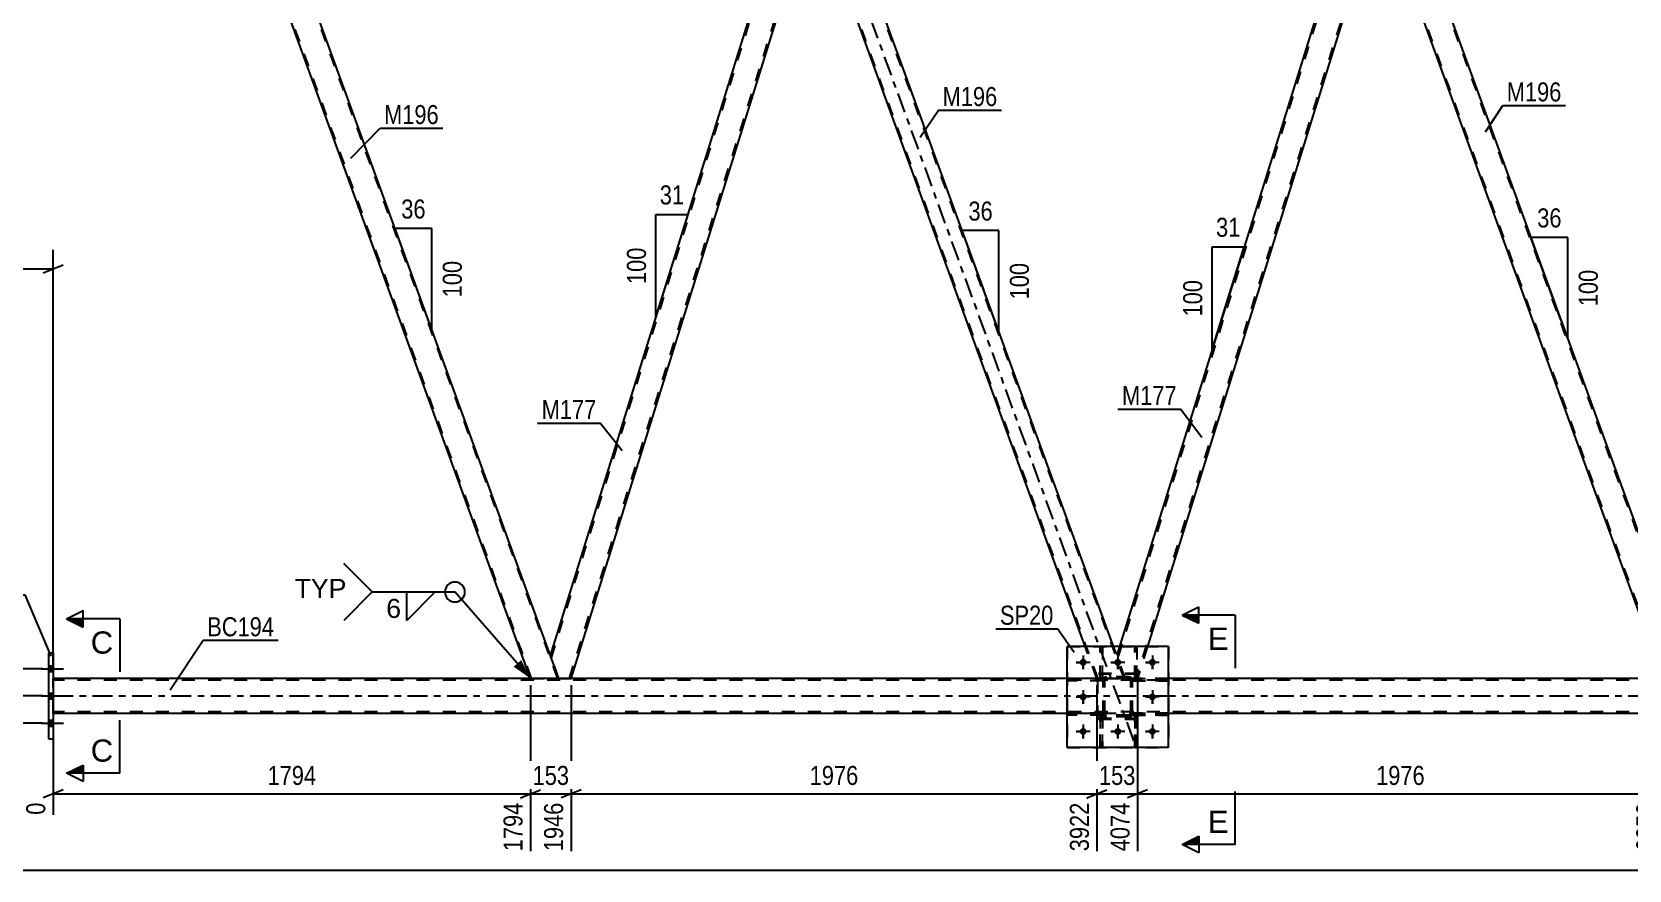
# Model space of a CAD drawing. Header units: millimetres. Extents: x -85 to 756, y -444 to 150.
# Drawn here: x 44.4 to 284.4, y -152 to -26 of the extents above; entities that cross this region are included whole.
import ezdxf

# ---------------------------------------------------------------- set-up
doc = ezdxf.new("R2010")
doc.units = ezdxf.units.MM
doc.linetypes.add('DXK_LINE_DOT2', pattern=[3.9198, 1.9599, -1.9599])
doc.linetypes.add('DXK_LINE_DOT3', pattern=[5.9187, 2.979, -0.9799, 0.9799, -0.9799])
doc.styles.add('Arial', font='ARIAL.TTF', dxfattribs={"height": 0.2})
doc.styles.add('Arial Narrow', font='ARIALN.TTF', dxfattribs={"height": 0.2})

# ---------------------------------------------------------------- blocks, each defined once
blk = doc.blocks.new('Part-814409655-4094 - 3620')
at = {"color": 7, "linetype": 'DXK_LINE_DOT2'}
for p, q in [((205.39, -128.44), (199.99, -128.44)), ((199.99, -128.44), (199.99, -128.76)), ((205.39, -128.76), (199.99, -128.76)), ((204.79, -128.76), (204.79, -128.44)), ((205.39, -128.76), (205.39, -128.44))]:
    blk.add_line(p, q, dxfattribs=at)
blk = doc.blocks.new('Part-814409655-4023 - 3620')
at = {"color": 2, "linetype": 'Continuous'}
for p, q in [((215.19, -118.4), (199.99, -118.4)), ((199.99, -133.6), (199.99, -118.4)), ((215.19, -133.6), (215.19, -118.4)), ((215.19, -133.6), (199.99, -133.6))]:
    blk.add_line(p, q, dxfattribs=at)
blk = doc.blocks.new('Part-814409655-4063 - 3620')
at = {"color": 7, "linetype": 'DXK_LINE_DOT2'}
for p, q in [((210.15, -123.25), (210.15, -118.4)), ((210.15, -118.4), (210.47, -118.4)), ((210.47, -118.4), (210.47, -123.25)), ((210.15, -122.65), (210.47, -122.65)), ((210.47, -123.25), (210.15, -123.25))]:
    blk.add_line(p, q, dxfattribs=at)
blk = doc.blocks.new('Part-814409655-4116 - 3620')
at = {"color": 7, "linetype": 'DXK_LINE_DOT2'}
for p, q in [((205.27, -128.77), (204.95, -128.77)), ((204.95, -128.77), (204.95, -133.6)), ((204.95, -129.37), (205.27, -129.37)), ((205.27, -133.6), (205.27, -128.77)), ((204.95, -133.6), (205.27, -133.6))]:
    blk.add_line(p, q, dxfattribs=at)
blk = doc.blocks.new('Bolt-814409655-3832 - 3620')
at = {"color": 1, "linetype": 'Continuous'}
for p, q in [((202.39, -119.76), (202.39, -120.46)), ((207.59, -119.76), (207.59, -120.46)), ((212.79, -119.76), (212.79, -120.46)), ((201.35, -120.8), (202.05, -120.8)), ((202.39, -121.84), (202.39, -121.15)), ((203.43, -120.8), (202.74, -120.8)), ((206.55, -120.8), (207.25, -120.8)), ((207.59, -121.84), (207.59, -121.15)), ((208.63, -120.8), (207.94, -120.8)), ((211.75, -120.8), (212.45, -120.8)), ((212.79, -121.84), (212.79, -121.15)), ((213.83, -120.8), (213.14, -120.8)), ((201.35, -126), (202.05, -126)), ((202.39, -124.96), (202.39, -125.66)), ((202.39, -127.04), (202.39, -126.35)), ((203.43, -126), (202.74, -126)), ((211.75, -126), (212.45, -126)), ((212.79, -124.96), (212.79, -125.66)), ((212.79, -127.04), (212.79, -126.35)), ((213.83, -126), (213.14, -126)), ((201.35, -131.2), (202.05, -131.2)), ((202.39, -130.16), (202.39, -130.86)), ((202.39, -132.24), (202.39, -131.55)), ((203.43, -131.2), (202.74, -131.2)), ((206.55, -131.2), (207.25, -131.2)), ((207.59, -130.16), (207.59, -130.86)), ((207.59, -132.24), (207.59, -131.55)), ((208.63, -131.2), (207.94, -131.2)), ((211.75, -131.2), (212.45, -131.2)), ((212.79, -130.16), (212.79, -130.86)), ((212.79, -132.24), (212.79, -131.55)), ((213.83, -131.2), (213.14, -131.2))]:
    blk.add_line(p, q, dxfattribs=at)
blk = doc.blocks.new('Bolt-814409655-3958 - 3620')
at = {"linetype": 'Continuous'}
for points in [[(202.91, -120.8, -1), (201.87, -120.8, -1)], [(208.11, -120.8, -1), (207.07, -120.8, -1)], [(213.31, -120.8, -1), (212.27, -120.8, -1)], [(202.91, -126, -1), (201.87, -126, -1)], [(213.31, -126, -1), (212.27, -126, -1)], [(202.91, -131.2, -1), (201.87, -131.2, -1)], [(208.11, -131.2, -1), (207.07, -131.2, -1)], [(213.31, -131.2, -1), (212.27, -131.2, -1)]]:
    blk.add_hatch(color=1, dxfattribs=at).paths.add_polyline_path(points)
at = {"color": 1, "linetype": 'Continuous'}
for p, q in [((202.39, -119.76), (202.39, -121.84)), ((207.59, -119.76), (207.59, -121.84)), ((212.79, -119.76), (212.79, -121.84)), ((203.43, -120.8), (201.35, -120.8)), ((208.63, -120.8), (206.55, -120.8)), ((213.83, -120.8), (211.75, -120.8)), ((203.43, -126), (201.35, -126)), ((202.39, -124.96), (202.39, -127.04)), ((213.83, -126), (211.75, -126)), ((212.79, -124.96), (212.79, -127.04)), ((203.43, -131.2), (201.35, -131.2)), ((202.39, -130.16), (202.39, -132.24)), ((208.63, -131.2), (206.55, -131.2)), ((207.59, -130.16), (207.59, -132.24)), ((213.83, -131.2), (211.75, -131.2)), ((212.79, -130.16), (212.79, -132.24))]:
    blk.add_line(p, q, dxfattribs=at)
blk = doc.blocks.new('Bolt-814409655-3847 - 3620')
at = {"linetype": 'Continuous'}
for points in [[(47.58, -122.2), (47.58, -121.32), (46.94, -121.32), (46.94, -122.2)], [(47.58, -122.2), (47.58, -121.32), (46.94, -121.32), (46.94, -122.2)], [(47.58, -122.2), (47.58, -121.32), (46.94, -121.32), (46.94, -122.2)], [(47.58, -126.3), (47.58, -125.42), (46.94, -125.42), (46.94, -126.3)], [(47.58, -126.3), (47.58, -125.42), (46.94, -125.42), (46.94, -126.3)], [(47.58, -130.4), (47.58, -129.52), (46.94, -129.52), (46.94, -130.4)], [(47.58, -130.4), (47.58, -129.52), (46.94, -129.52), (46.94, -130.4)], [(47.58, -130.4), (47.58, -129.52), (46.94, -129.52), (46.94, -130.4)]]:
    blk.add_hatch(color=1, dxfattribs=at).paths.add_polyline_path(points)
at = {"color": 1, "linetype": 'Continuous'}
for p, q in [((45.78, -121.76), (49.1, -121.76)), ((45.78, -121.76), (49.1, -121.76)), ((45.78, -121.76), (49.1, -121.76)), ((46.94, -121.32), (47.58, -121.32)), ((46.94, -121.32), (47.58, -121.32)), ((46.94, -121.32), (47.58, -121.32)), ((46.94, -122.2), (47.58, -122.2)), ((46.94, -122.2), (47.58, -122.2)), ((46.94, -122.2), (47.58, -122.2)), ((45.78, -125.86), (49.1, -125.86)), ((45.78, -125.86), (49.1, -125.86)), ((46.94, -125.42), (47.58, -125.42)), ((46.94, -125.42), (47.58, -125.42)), ((46.94, -126.3), (47.58, -126.3)), ((46.94, -126.3), (47.58, -126.3)), ((46.94, -129.52), (47.58, -129.52)), ((46.94, -129.52), (47.58, -129.52)), ((46.94, -129.52), (47.58, -129.52)), ((45.78, -129.96), (49.1, -129.96)), ((45.78, -129.96), (49.1, -129.96)), ((45.78, -129.96), (49.1, -129.96)), ((46.94, -130.4), (47.58, -130.4)), ((46.94, -130.4), (47.58, -130.4)), ((46.94, -130.4), (47.58, -130.4))]:
    blk.add_line(p, q, dxfattribs=at)
blk = doc.blocks.new('Part-814409655-3863 - 3620')
at = {"color": 7, "linetype": 'DXK_LINE_DOT2'}
for p, q in [((204.95, -133.6), (204.95, -128.77)), ((204.95, -128.77), (205.27, -128.77)), ((204.95, -129.37), (205.27, -129.37)), ((205.27, -128.77), (205.27, -133.6)), ((205.27, -133.6), (204.95, -133.6))]:
    blk.add_line(p, q, dxfattribs=at)
blk = doc.blocks.new('Part-814409655-3899 - 3620')
at = {"color": 2, "linetype": 'Continuous'}
for p, q in [((249.72, -2), (245.47, -2)), ((292.6, -119.8), (249.72, -2)), ((289.59, -123.22), (247, -6.2))]:
    blk.add_line(p, q, dxfattribs=at)
at = {"color": 7, "linetype": 'DXK_LINE_DOT2'}
for p, q in [((245.47, -2), (247, -6.2)), ((289.76, -123.22), (245.64, -2)), ((293.67, -123.22), (249.55, -2)), ((293.84, -123.22), (292.6, -119.8)), ((289.59, -123.22), (293.84, -123.22))]:
    blk.add_line(p, q, dxfattribs=at)
blk = doc.blocks.new('Part-814409655-3925 - 3620')
at = {"color": 7, "linetype": 'DXK_LINE_DOT2'}
for p, q in [((210.59, -122.47), (204.59, -122.47)), ((204.59, -129.27), (204.59, -122.47)), ((210.59, -129.27), (210.59, -122.47)), ((210.59, -129.27), (204.59, -129.27))]:
    blk.add_line(p, q, dxfattribs=at)
blk = doc.blocks.new('Part-814409655-3934 - 3620')
at = {"color": 2, "linetype": 'Continuous'}
for p, q in [((199.99, -123.22), (47.58, -123.22)), ((370.26, -123.22), (215.19, -123.22)), ((199.99, -128.5), (47.58, -128.5)), ((370.26, -128.5), (215.19, -128.5))]:
    blk.add_line(p, q, dxfattribs=at)
at = {"color": 7, "linetype": 'DXK_LINE_DOT2'}
for p, q in [((47.58, -128.5), (47.58, -123.22)), ((656.85, -123.46), (47.58, -123.46)), ((215.19, -123.22), (199.99, -123.22)), ((656.85, -128.26), (47.58, -128.26)), ((215.19, -128.5), (199.99, -128.5))]:
    blk.add_line(p, q, dxfattribs=at)
at = {"color": 7, "linetype": 'DXK_LINE_DOT3'}
blk.add_line((47.58, -125.86), (656.85, -125.86), dxfattribs=at)
blk = doc.blocks.new('Part-814409655-3947 - 3620')
at = {"color": 2, "linetype": 'Continuous'}
for p, q in [((122.31, -119.75), (159.02, -2)), ((160.33, -2), (159.02, -2)), ((161.86, -6.2), (160.33, -2)), ((125.42, -123.22), (161.88, -6.25)), ((123.58, -123.22), (122.33, -119.8))]:
    blk.add_line(p, q, dxfattribs=at)
at = {"color": 7, "linetype": 'DXK_LINE_DOT2'}
for p, q in [((122.45, -120.12), (159.27, -2)), ((125.17, -123.22), (161.74, -5.88)), ((161.88, -6.25), (161.86, -6.2)), ((161.88, -6.25), (161.86, -6.2)), ((122.33, -119.8), (122.31, -119.75)), ((123.58, -123.22), (125.42, -123.22))]:
    blk.add_line(p, q, dxfattribs=at)
blk = doc.blocks.new('Part-814409655-3952 - 3620')
at = {"color": 7, "linetype": 'DXK_LINE_DOT3'}
blk.add_line((210, -132.62), (159.04, 7.4), dxfattribs=at)
at = {"color": 2, "linetype": 'Continuous'}
for p, q in [((164.59, -2), (160.33, -2)), ((206.96, -118.4), (164.59, -2)), ((202.7, -118.4), (161.86, -6.2))]:
    blk.add_line(p, q, dxfattribs=at)
at = {"color": 7, "linetype": 'DXK_LINE_DOT2'}
for p, q in [((160.33, -2), (161.86, -6.2)), ((204.62, -123.22), (160.5, -2)), ((208.54, -123.22), (164.42, -2)), ((204.45, -123.22), (202.7, -118.4)), ((208.71, -123.22), (206.96, -118.4)), ((208.71, -123.22), (204.45, -123.22))]:
    blk.add_line(p, q, dxfattribs=at)
blk = doc.blocks.new('Part-814409655-3957 - 3620')
at = {"color": 7, "linetype": 'DXK_LINE_DOT2'}
for p, q in [((244.4, -2), (207.58, -120.12)), ((246.88, -5.88), (210.3, -123.22)), ((247.01, -6.25), (247, -6.2)), ((247.01, -6.25), (247, -6.2)), ((207.87, -118.4), (207.45, -119.75)), ((208.71, -123.22), (207.45, -119.75)), ((212.06, -118.4), (210.56, -123.22)), ((210.56, -123.22), (208.71, -123.22))]:
    blk.add_line(p, q, dxfattribs=at)
at = {"color": 2, "linetype": 'Continuous'}
for p, q in [((244.15, -2), (207.87, -118.4)), ((245.47, -2), (244.15, -2)), ((247, -6.2), (245.47, -2)), ((247.01, -6.25), (212.06, -118.4))]:
    blk.add_line(p, q, dxfattribs=at)
blk = doc.blocks.new('Part-814409655-3979 - 3620')
at = {"color": 2, "linetype": 'Continuous'}
for p, q in [((46.94, -132.36), (46.94, -119.36)), ((46.94, -119.36), (47.58, -119.36)), ((47.58, -119.36), (47.58, -132.36)), ((47.58, -132.36), (46.94, -132.36))]:
    blk.add_line(p, q, dxfattribs=at)
blk = doc.blocks.new('Part-814409655-4015 - 3620')
at = {"color": 7, "linetype": 'DXK_LINE_DOT2'}
for p, q in [((75.2, -2), (75.22, -2)), ((79.29, -2), (75.2, -2)), ((75.2, -2), (75.34, -2.4)), ((119.49, -123.22), (75.37, -2)), ((123.41, -123.22), (79.29, -2)), ((123.58, -123.22), (122.33, -119.8)), ((119.32, -123.22), (123.58, -123.22))]:
    blk.add_line(p, q, dxfattribs=at)
at = {"color": 2, "linetype": 'Continuous'}
for p, q in [((119.32, -123.22), (75.34, -2.4)), ((79.46, -2), (79.29, -2)), ((122.33, -119.8), (79.46, -2))]:
    blk.add_line(p, q, dxfattribs=at)
blk = doc.blocks.new('Part-814409655-4016 - 3620')
at = {"color": 7, "linetype": 'DXK_LINE_DOT2'}
for p, q in [((210.59, -122.6), (204.59, -122.6)), ((204.59, -129.4), (204.59, -122.6)), ((210.59, -129.4), (210.59, -122.6)), ((210.59, -129.4), (204.59, -129.4))]:
    blk.add_line(p, q, dxfattribs=at)
blk = doc.blocks.new('Part-814409655-4017 - 3620')
at = {"color": 7, "linetype": 'DXK_LINE_DOT2'}
for p, q in [((205.39, -123.48), (205.43, -123.3)), ((205.43, -123.3), (205.39, -123.48)), ((205.39, -128.52), (205.39, -123.48)), ((205.63, -123.48), (205.65, -123.39)), ((205.63, -128.52), (205.63, -123.48)), ((205.65, -123.39), (205.7, -123.31)), ((205.69, -123.04), (205.87, -123)), ((205.87, -123), (205.69, -123.04)), ((205.7, -123.31), (205.78, -123.26)), ((205.78, -123.26), (205.87, -123.24)), ((209.31, -123), (205.87, -123)), ((205.87, -123.24), (209.31, -123.24)), ((209.31, -123), (209.5, -123.04)), ((209.5, -123.04), (209.31, -123)), ((209.31, -123.24), (209.41, -123.26)), ((209.41, -123.26), (209.48, -123.31)), ((209.48, -123.31), (209.54, -123.39)), ((209.54, -123.39), (209.55, -123.48)), ((209.55, -128.52), (209.55, -123.48)), ((209.76, -123.3), (209.79, -123.48)), ((209.79, -123.48), (209.76, -123.3)), ((209.79, -128.52), (209.79, -123.48)), ((205.43, -128.71), (205.39, -128.52)), ((205.39, -128.52), (205.43, -128.71)), ((205.65, -128.62), (205.63, -128.52)), ((205.7, -128.69), (205.65, -128.62)), ((205.87, -129), (205.69, -128.97)), ((205.69, -128.97), (205.87, -129)), ((205.78, -128.75), (205.7, -128.69)), ((205.87, -128.76), (205.78, -128.75)), ((209.31, -128.76), (205.87, -128.76)), ((209.31, -129), (205.87, -129)), ((209.41, -128.75), (209.31, -128.76)), ((209.5, -128.97), (209.31, -129)), ((209.31, -129), (209.5, -128.97)), ((209.48, -128.69), (209.41, -128.75)), ((209.54, -128.62), (209.48, -128.69)), ((209.55, -128.52), (209.54, -128.62)), ((209.79, -128.52), (209.76, -128.71)), ((209.76, -128.71), (209.79, -128.52))]:
    blk.add_line(p, q, dxfattribs=at)
at = {"color": 7, "linetype": 'DXK_LINE_DOT3'}
blk.add_line((207.59, -126), (207.59, -126), dxfattribs=at)
at = {"color": 7, "linetype": 'DXK_LINE_DOT2'}
for centre, start, end in [((205.87, -123.48), 112.5, 157.5), ((205.87, -123.48), 112.5, 157.5), ((209.31, -123.48), 22.5, 67.5), ((209.31, -123.48), 22.5, 67.5), ((205.87, -128.52), 202.5, 247.5), ((205.87, -128.52), 202.5, 247.5), ((209.31, -128.52), 292.5, 337.5), ((209.31, -128.52), 292.5, 337.5)]:
    blk.add_arc(centre, 0.48, start, end, dxfattribs=at)
blk = doc.blocks.new('Part-814409655-4018 - 3620')
at = {"color": 7, "linetype": 'DXK_LINE_DOT2'}
for p, q in [((199.99, -118.4), (215.19, -118.4)), ((199.99, -118.4), (199.99, -133.6)), ((215.19, -118.4), (215.19, -133.6)), ((199.99, -133.6), (215.19, -133.6))]:
    blk.add_line(p, q, dxfattribs=at)
blk = doc.blocks.new('Part-814409655-4027 - 3620')
at = {"color": 7, "linetype": 'DXK_LINE_DOT2'}
for p, q in [((210.47, -128.77), (210.15, -128.77)), ((210.15, -128.77), (210.15, -133.6)), ((210.15, -129.37), (210.47, -129.37)), ((210.47, -133.6), (210.47, -128.77)), ((210.15, -133.6), (210.47, -133.6))]:
    blk.add_line(p, q, dxfattribs=at)
blk = doc.blocks.new('Part-814409655-4038 - 3620')
at = {"color": 7, "linetype": 'DXK_LINE_DOT2'}
for p, q in [((204.95, -123.25), (204.95, -118.4)), ((204.95, -118.4), (205.27, -118.4)), ((205.27, -118.4), (205.27, -123.25)), ((204.95, -122.65), (205.27, -122.65)), ((205.27, -123.25), (204.95, -123.25))]:
    blk.add_line(p, q, dxfattribs=at)
blk = doc.blocks.new('Part-814409655-4041 - 3620')
at = {"color": 7, "linetype": 'DXK_LINE_DOT2'}
for p, q in [((215.19, -123.24), (209.79, -123.24)), ((209.79, -123.24), (209.79, -123.56)), ((209.79, -123.56), (215.19, -123.56)), ((210.39, -123.56), (210.39, -123.24)), ((215.19, -123.56), (215.19, -123.24))]:
    blk.add_line(p, q, dxfattribs=at)
blk = doc.blocks.new('Part-814409655-4044 - 3620')
at = {"color": 7, "linetype": 'DXK_LINE_DOT2'}
for p, q in [((215.19, -128.44), (209.79, -128.44)), ((209.79, -128.44), (209.79, -128.76)), ((209.79, -128.76), (215.19, -128.76)), ((210.39, -128.76), (210.39, -128.44)), ((215.19, -128.76), (215.19, -128.44))]:
    blk.add_line(p, q, dxfattribs=at)
blk = doc.blocks.new('Part-814409655-4050 - 3620')
at = {"color": 7, "linetype": 'DXK_LINE_DOT2'}
for p, q in [((209.79, -128.76), (209.79, -128.44)), ((209.79, -128.44), (215.19, -128.44)), ((215.19, -128.76), (209.79, -128.76)), ((210.39, -128.76), (210.39, -128.44)), ((215.19, -128.44), (215.19, -128.76))]:
    blk.add_line(p, q, dxfattribs=at)
blk = doc.blocks.new('Part-814409655-4069 - 3620')
at = {"color": 7, "linetype": 'DXK_LINE_DOT2'}
for p, q in [((210.15, -133.6), (210.15, -128.77)), ((210.15, -128.77), (210.47, -128.77)), ((210.15, -129.37), (210.47, -129.37)), ((210.47, -128.77), (210.47, -133.6)), ((210.47, -133.6), (210.15, -133.6))]:
    blk.add_line(p, q, dxfattribs=at)
blk = doc.blocks.new('Part-814409655-4078 - 3620')
at = {"color": 2, "linetype": 'Continuous'}
for p, q in [((204.95, -118.4), (204.95, -118.4)), ((205.27, -118.4), (204.95, -118.4)), ((205.27, -118.4), (205.27, -118.4))]:
    blk.add_line(p, q, dxfattribs=at)
at = {"color": 7, "linetype": 'DXK_LINE_DOT2'}
for p, q in [((204.95, -123.25), (204.95, -118.4)), ((205.27, -123.25), (205.27, -118.4)), ((204.95, -122.65), (205.27, -122.65)), ((205.27, -123.25), (204.95, -123.25))]:
    blk.add_line(p, q, dxfattribs=at)
blk = doc.blocks.new('Part-814409655-4081 - 3620')
at = {"color": 7, "linetype": 'DXK_LINE_DOT2'}
for p, q in [((205.39, -123.24), (199.99, -123.24)), ((199.99, -123.56), (199.99, -123.24)), ((205.39, -123.56), (199.99, -123.56)), ((204.79, -123.56), (204.79, -123.24)), ((205.39, -123.24), (205.39, -123.56))]:
    blk.add_line(p, q, dxfattribs=at)
blk = doc.blocks.new('Part-814409655-4084 - 3620')
at = {"color": 7, "linetype": 'DXK_LINE_DOT2'}
for p, q in [((205.39, -128.44), (199.99, -128.44)), ((199.99, -128.76), (199.99, -128.44)), ((205.39, -128.76), (199.99, -128.76)), ((204.79, -128.76), (204.79, -128.44)), ((205.39, -128.44), (205.39, -128.76))]:
    blk.add_line(p, q, dxfattribs=at)
blk = doc.blocks.new('Part-814409655-4087 - 3620')
at = {"color": 7, "linetype": 'DXK_LINE_DOT2'}
for p, q in [((209.79, -123.56), (209.79, -123.24)), ((209.79, -123.24), (215.19, -123.24)), ((215.19, -123.56), (209.79, -123.56)), ((210.39, -123.56), (210.39, -123.24)), ((215.19, -123.24), (215.19, -123.56))]:
    blk.add_line(p, q, dxfattribs=at)
blk = doc.blocks.new('Part-814409655-4091 - 3620')
at = {"color": 7, "linetype": 'DXK_LINE_DOT2'}
for p, q in [((205.39, -123.24), (199.99, -123.24)), ((199.99, -123.24), (199.99, -123.56)), ((205.39, -123.56), (199.99, -123.56)), ((204.79, -123.56), (204.79, -123.24)), ((205.39, -123.56), (205.39, -123.24))]:
    blk.add_line(p, q, dxfattribs=at)
blk = doc.blocks.new('Part-814409655-4095 - 3620')
at = {"color": 7, "linetype": 'DXK_LINE_DOT2'}
for p, q in [((205.39, -123.48), (205.43, -123.3)), ((205.43, -123.3), (205.39, -123.48)), ((205.39, -128.52), (205.39, -123.48)), ((205.63, -123.48), (205.65, -123.39)), ((205.63, -128.52), (205.63, -123.48)), ((205.65, -123.39), (205.7, -123.31)), ((205.69, -123.04), (205.87, -123)), ((205.87, -123), (205.69, -123.04)), ((205.7, -123.31), (205.78, -123.26)), ((205.78, -123.26), (205.87, -123.24)), ((209.31, -123), (205.87, -123)), ((205.87, -123.24), (209.31, -123.24)), ((209.31, -123), (209.5, -123.04)), ((209.5, -123.04), (209.31, -123)), ((209.31, -123.24), (209.41, -123.26)), ((209.41, -123.26), (209.48, -123.31)), ((209.48, -123.31), (209.54, -123.39)), ((209.54, -123.39), (209.55, -123.48)), ((209.55, -128.52), (209.55, -123.48)), ((209.76, -123.3), (209.79, -123.48)), ((209.79, -123.48), (209.76, -123.3)), ((209.79, -128.52), (209.79, -123.48)), ((205.43, -128.71), (205.39, -128.52)), ((205.39, -128.52), (205.43, -128.71)), ((205.65, -128.62), (205.63, -128.52)), ((205.7, -128.69), (205.65, -128.62)), ((205.87, -129), (205.69, -128.97)), ((205.69, -128.97), (205.87, -129)), ((205.78, -128.75), (205.7, -128.69)), ((205.87, -128.76), (205.78, -128.75)), ((209.31, -128.76), (205.87, -128.76)), ((209.31, -129), (205.87, -129)), ((209.41, -128.75), (209.31, -128.76)), ((209.5, -128.97), (209.31, -129)), ((209.31, -129), (209.5, -128.97)), ((209.48, -128.69), (209.41, -128.75)), ((209.54, -128.62), (209.48, -128.69)), ((209.55, -128.52), (209.54, -128.62)), ((209.79, -128.52), (209.76, -128.71)), ((209.76, -128.71), (209.79, -128.52))]:
    blk.add_line(p, q, dxfattribs=at)
at = {"color": 7, "linetype": 'DXK_LINE_DOT3'}
blk.add_line((207.59, -126), (207.59, -126), dxfattribs=at)
at = {"color": 7, "linetype": 'DXK_LINE_DOT2'}
for centre, start, end in [((205.87, -123.48), 112.5, 157.5), ((205.87, -123.48), 112.5, 157.5), ((209.31, -123.48), 22.5, 67.5), ((209.31, -123.48), 22.5, 67.5), ((205.87, -128.52), 202.5, 247.5), ((205.87, -128.52), 202.5, 247.5), ((209.31, -128.52), 292.5, 337.5), ((209.31, -128.52), 292.5, 337.5)]:
    blk.add_arc(centre, 0.48, start, end, dxfattribs=at)
blk = doc.blocks.new('Part-814409655-4113 - 3620')
at = {"color": 2, "linetype": 'Continuous'}
for p, q in [((210.15, -118.4), (210.15, -118.4)), ((210.47, -118.4), (210.15, -118.4)), ((210.47, -118.4), (210.47, -118.4))]:
    blk.add_line(p, q, dxfattribs=at)
at = {"color": 7, "linetype": 'DXK_LINE_DOT2'}
for p, q in [((210.15, -123.25), (210.15, -118.4)), ((210.47, -123.25), (210.47, -118.4)), ((210.15, -122.65), (210.47, -122.65)), ((210.47, -123.25), (210.15, -123.25))]:
    blk.add_line(p, q, dxfattribs=at)
blk = doc.blocks.new('StraightDimension-814409655-26805 - 3620')
at = {"color": 7, "linetype": 'Continuous'}
for p, q in [((0, -3), (0, -64.01)), ((47.58, -122.22), (47.58, -58.76)), ((1.5, -61.01), (-1.5, -62.21)), ((0, -61.61), (47.58, -61.61)), ((46.08, -62.21), (49.08, -61.01))]:
    blk.add_line(p, q, dxfattribs=at)
at = {"color": 0}
blk.add_wipeout([(28.04, -60.86), (28.04, -56.66), (19.53, -56.66), (19.53, -60.86)], dxfattribs=at)
at = {"color": 3, "style": 'Arial Narrow'}
blk.add_text('1189', height=2.863, dxfattribs=at).set_placement((20.13, -60.26))
blk = doc.blocks.new('AngleDimension-814409655-4389 - 3620')
at = {"color": 7, "linetype": 'Continuous'}
for p, q in [((103.54, -68.18), (98.95, -55.55)), ((104.49, -55.55), (98.95, -55.55)), ((104.49, -70.77), (98.95, -55.55)), ((104.49, -70.77), (104.49, -55.55))]:
    blk.add_line(p, q, dxfattribs=at)
at = {"color": 0}
for points in [[(104.14, -54.65), (104.14, -50.45), (99.29, -50.45), (99.29, -54.65)], [(109.59, -59.82), (105.39, -59.82), (105.39, -66.5), (109.59, -66.5)]]:
    blk.add_wipeout(points, dxfattribs=at)
at = {"color": 3, "style": 'Arial Narrow'}
blk.add_text('36', height=2.863, dxfattribs=at).set_placement((99.89, -54.05))
blk.add_text('100', height=2.863, rotation=90.0002, dxfattribs=at).set_placement((108.99, -65.9))
blk = doc.blocks.new('AngleDimension-814409655-4361 - 3620')
at = {"color": 7, "linetype": 'Continuous'}
for p, q in [((187.45, -64.8), (184.19, -55.86)), ((189.73, -55.86), (184.19, -55.86)), ((189.73, -71.08), (184.19, -55.86)), ((189.73, -71.08), (189.73, -55.86))]:
    blk.add_line(p, q, dxfattribs=at)
at = {"color": 0}
for points in [[(189.39, -54.96), (189.39, -50.76), (184.54, -50.76), (184.54, -54.96)], [(194.83, -60.13), (190.63, -60.13), (190.63, -66.81), (194.83, -66.81)]]:
    blk.add_wipeout(points, dxfattribs=at)
at = {"color": 3, "style": 'Arial Narrow'}
blk.add_text('36', height=2.863, dxfattribs=at).set_placement((185.14, -54.36))
blk.add_text('100', height=2.863, rotation=90.0002, dxfattribs=at).set_placement((194.23, -66.21))
blk = doc.blocks.new('StraightDimension-814409655-4403 - 3620')
at = {"color": 7, "linetype": 'Continuous'}
for p, q in [((40.98, -124.36), (42.18, -127.36)), ((45.94, -125.86), (38.73, -125.86)), ((41.58, -129.96), (41.58, -125.86)), ((42.18, -131.46), (40.98, -128.46)), ((45.94, -129.96), (38.73, -129.96))]:
    blk.add_line(p, q, dxfattribs=at)
at = {"color": 0}
blk.add_wipeout([(40.83, -130.49), (36.63, -130.49), (36.63, -137.17), (40.83, -137.17)], dxfattribs=at)
at = {"color": 7, "linetype": 'Continuous'}
blk.add_line((41.58, -129.96), (41.58, -137.69), dxfattribs=at)
blk.add_line((41.58, -129.96), (41.58, -137.69), dxfattribs=at)
at = {"color": 3, "style": 'Arial Narrow'}
blk.add_text('103', height=2.863, rotation=90.0002, dxfattribs=at).set_placement((40.23, -136.57))
blk = doc.blocks.new('StraightDimension-814409655-4413 - 3620')
at = {"color": 7, "linetype": 'Continuous'}
for p, q in [((45.94, -121.76), (38.73, -121.76)), ((40.98, -120.26), (42.18, -123.26)), ((41.58, -125.86), (41.58, -121.76)), ((42.18, -127.36), (40.98, -124.36)), ((45.94, -125.86), (38.73, -125.86))]:
    blk.add_line(p, q, dxfattribs=at)
at = {"color": 0}
blk.add_wipeout([(40.83, -114.55), (36.63, -114.55), (36.63, -121.24), (40.83, -121.24)], dxfattribs=at)
at = {"color": 7, "linetype": 'Continuous'}
blk.add_line((41.58, -121.76), (41.58, -114.03), dxfattribs=at)
blk.add_line((41.58, -121.76), (41.58, -114.03), dxfattribs=at)
at = {"color": 3, "style": 'Arial Narrow'}
blk.add_text('103', height=2.863, rotation=90.0002, dxfattribs=at).set_placement((40.23, -120.64))
blk = doc.blocks.new('StraightDimension-814409655-5126 - 3620')
at = {"color": 7, "linetype": 'Continuous'}
for p, q in [((125.42, -124.22), (125.42, -149.21)), ((204.45, -124.22), (204.45, -149.21)), ((126.92, -139.99), (123.92, -141.19)), ((125.42, -140.59), (204.45, -140.59)), ((202.95, -141.19), (205.95, -139.99))]:
    blk.add_line(p, q, dxfattribs=at)
at = {"color": 0}
blk.add_wipeout([(169.19, -139.84), (169.19, -135.64), (160.68, -135.64), (160.68, -139.84)], dxfattribs=at)
at = {"color": 0, "linetype": 'Continuous'}
blk.add_wipeout([(203.85, -141.29), (199.65, -141.29), (199.65, -149.81), (203.85, -149.81)], dxfattribs=at)
at = {"color": 3, "style": 'Arial Narrow'}
blk.add_text('1976', height=2.863, dxfattribs=at).set_placement((161.28, -139.24))
at = {"color": 3, "linetype": 'Continuous', "style": 'Arial Narrow'}
blk.add_text('3922', height=2.863, rotation=90.0002, dxfattribs=at).set_placement((203.25, -149.21))
blk = doc.blocks.new('StraightDimension-814409655-5032 - 3620')
at = {"color": 7, "linetype": 'Continuous'}
blk.add_line((-0.64, -152.04), (667.71, -152.04), dxfattribs=at)
blk = doc.blocks.new('AngleDimension-814409655-4333 - 3620')
at = {"color": 7, "linetype": 'Continuous'}
for p, q in [((274.21, -69.28), (269.7, -56.89)), ((275.24, -56.89), (269.7, -56.89)), ((275.24, -72.11), (269.7, -56.89)), ((275.24, -72.11), (275.24, -56.89))]:
    blk.add_line(p, q, dxfattribs=at)
at = {"color": 0}
for points in [[(274.9, -55.99), (274.9, -51.79), (270.04, -51.79), (270.04, -55.99)], [(280.34, -61.16), (276.14, -61.16), (276.14, -67.84), (280.34, -67.84)]]:
    blk.add_wipeout(points, dxfattribs=at)
at = {"color": 3, "style": 'Arial Narrow'}
blk.add_text('36', height=2.863, dxfattribs=at).set_placement((270.64, -55.39))
blk.add_text('100', height=2.863, rotation=90.0002, dxfattribs=at).set_placement((279.74, -67.24))
blk = doc.blocks.new('AngleDimension-814409655-4347 - 3620')
at = {"color": 7, "linetype": 'Continuous'}
for p, q in [((221.78, -58.3), (226.6, -58.3)), ((221.78, -73.77), (226.6, -58.3)), ((221.78, -73.77), (221.78, -58.3)), ((222.86, -70.29), (226.6, -58.3))]:
    blk.add_line(p, q, dxfattribs=at)
at = {"color": 0}
for points in [[(226.62, -57.4), (226.62, -53.2), (221.76, -53.2), (221.76, -57.4)], [(220.88, -62.69), (216.68, -62.69), (216.68, -69.38), (220.88, -69.38)]]:
    blk.add_wipeout(points, dxfattribs=at)
at = {"color": 3, "style": 'Arial Narrow'}
blk.add_text('31', height=2.863, dxfattribs=at).set_placement((222.36, -56.8))
blk.add_text('100', height=2.863, rotation=90.0002, dxfattribs=at).set_placement((220.28, -68.78))
blk = doc.blocks.new('AngleDimension-814409655-4375 - 3620')
at = {"color": 7, "linetype": 'Continuous'}
for p, q in [((138.17, -53.43), (142.99, -53.43)), ((138.17, -68.89), (142.99, -53.43)), ((138.17, -68.89), (138.17, -53.43)), ((138.21, -68.74), (138.17, -68.89))]:
    blk.add_line(p, q, dxfattribs=at)
at = {"color": 0}
for points in [[(143, -52.53), (143, -48.33), (138.15, -48.33), (138.15, -52.53)], [(137.27, -57.82), (133.07, -57.82), (133.07, -64.5), (137.27, -64.5)]]:
    blk.add_wipeout(points, dxfattribs=at)
at = {"color": 3, "style": 'Arial Narrow'}
blk.add_text('31', height=2.863, dxfattribs=at).set_placement((138.75, -51.93))
blk.add_text('100', height=2.863, rotation=90.0002, dxfattribs=at).set_placement((136.67, -63.9))
blk = doc.blocks.new('StraightDimension-814409655-5085 - 3620')
at = {"color": 7, "linetype": 'Continuous'}
for p, q in [((119.32, -124.22), (119.32, -149.21)), ((47.58, -129.5), (47.58, -143.72)), ((49.08, -139.99), (46.08, -141.19)), ((47.58, -140.59), (119.32, -140.59)), ((117.82, -141.19), (120.82, -139.99))]:
    blk.add_line(p, q, dxfattribs=at)
at = {"color": 0}
blk.add_wipeout([(87.7, -139.84), (87.7, -135.64), (79.19, -135.64), (79.19, -139.84)], dxfattribs=at)
at = {"color": 0, "linetype": 'Continuous'}
for points in [[(46.98, -141.29), (42.78, -141.29), (42.78, -144.32), (46.98, -144.32)], [(118.72, -141.29), (114.52, -141.29), (114.52, -149.81), (118.72, -149.81)]]:
    blk.add_wipeout(points, dxfattribs=at)
at = {"color": 3, "style": 'Arial Narrow'}
blk.add_text('1794', height=2.863, dxfattribs=at).set_placement((79.79, -139.24))
at = {"color": 3, "linetype": 'Continuous', "style": 'Arial Narrow'}
for s, height, p in [('0', 2.86, (46.38, -143.72)), ('1794', 2.863, (118.12, -149.21))]:
    blk.add_text(s, height=height, rotation=90.0002, dxfattribs=at).set_placement(p)
blk = doc.blocks.new('StraightDimension-814409655-5102 - 3620')
at = {"color": 7, "linetype": 'Continuous'}
for p, q in [((119.32, -124.22), (119.32, -149.21)), ((125.42, -124.22), (125.42, -149.21)), ((117.82, -141.19), (120.82, -139.99)), ((119.32, -140.59), (125.42, -140.59)), ((126.92, -139.99), (123.92, -141.19))]:
    blk.add_line(p, q, dxfattribs=at)
at = {"color": 0}
blk.add_wipeout([(125.71, -139.84), (125.71, -135.64), (119.03, -135.64), (119.03, -139.84)], dxfattribs=at)
at = {"color": 0, "linetype": 'Continuous'}
blk.add_wipeout([(124.82, -141.29), (120.62, -141.29), (120.62, -149.81), (124.82, -149.81)], dxfattribs=at)
at = {"color": 3, "style": 'Arial Narrow'}
blk.add_text('153', height=2.863, dxfattribs=at).set_placement((119.63, -139.24))
at = {"color": 3, "linetype": 'Continuous', "style": 'Arial Narrow'}
blk.add_text('1946', height=2.863, rotation=90.0002, dxfattribs=at).set_placement((124.22, -149.21))
blk = doc.blocks.new('StraightDimension-814409655-5150 - 3620')
at = {"color": 7, "linetype": 'Continuous'}
for p, q in [((204.45, -124.22), (204.45, -149.21)), ((210.56, -124.22), (210.56, -149.21)), ((202.95, -141.19), (205.95, -139.99)), ((204.45, -140.59), (210.56, -140.59)), ((212.06, -139.99), (209.06, -141.19))]:
    blk.add_line(p, q, dxfattribs=at)
at = {"color": 0}
blk.add_wipeout([(210.85, -139.84), (210.85, -135.64), (204.16, -135.64), (204.16, -139.84)], dxfattribs=at)
at = {"color": 0, "linetype": 'Continuous'}
blk.add_wipeout([(209.96, -141.29), (205.76, -141.29), (205.76, -149.81), (209.96, -149.81)], dxfattribs=at)
at = {"color": 3, "style": 'Arial Narrow'}
blk.add_text('153', height=2.863, dxfattribs=at).set_placement((204.76, -139.24))
at = {"color": 3, "linetype": 'Continuous', "style": 'Arial Narrow'}
blk.add_text('4074', height=2.863, rotation=90.0002, dxfattribs=at).set_placement((209.36, -149.21))
blk = doc.blocks.new('StraightDimension-814409655-5174 - 3620')
at = {"color": 7, "linetype": 'Continuous'}
for p, q in [((210.56, -124.22), (210.56, -149.21)), ((289.59, -124.22), (289.59, -149.21)), ((212.06, -139.99), (209.06, -141.19)), ((210.56, -140.59), (289.59, -140.59)), ((288.09, -141.19), (291.09, -139.99))]:
    blk.add_line(p, q, dxfattribs=at)
at = {"color": 0}
blk.add_wipeout([(254.33, -139.84), (254.33, -135.64), (245.82, -135.64), (245.82, -139.84)], dxfattribs=at)
at = {"color": 0, "linetype": 'Continuous'}
blk.add_wipeout([(288.99, -141.29), (284.79, -141.29), (284.79, -149.81), (288.99, -149.81)], dxfattribs=at)
at = {"color": 3, "style": 'Arial Narrow'}
blk.add_text('1976', height=2.863, dxfattribs=at).set_placement((246.42, -139.24))
at = {"color": 3, "linetype": 'Continuous', "style": 'Arial Narrow'}
blk.add_text('6050', height=2.863, rotation=90.0002, dxfattribs=at).set_placement((288.39, -149.21))
blk = doc.blocks.new('StraightDimension-814409655-5367 - 3620')
at = {"color": 7, "linetype": 'Continuous'}
for p, q in [((-20.2, -1.5), (-21.4, 1.5)), ((-1.64, 0), (-23.65, 0)), ((-20.8, -125.86), (-20.8, 0)), ((-21.4, -124.36), (-20.2, -127.36)), ((45.94, -125.86), (-23.65, -125.86))]:
    blk.add_line(p, q, dxfattribs=at)
at = {"color": 0}
blk.add_wipeout([(-21.55, -58.67), (-25.75, -58.67), (-25.75, -67.19), (-21.55, -67.19)], dxfattribs=at)
at = {"color": 3, "style": 'Arial Narrow'}
blk.add_text('3147', height=2.863, rotation=90.0002, dxfattribs=at).set_placement((-22.15, -66.59))
blk = doc.blocks.new('Mark-814409655-4011 - 3620')
at = {"color": 0}
blk.add_wipeout([(105.54, -39.85), (105.54, -36.85), (97.31, -36.85), (97.31, -39.85)], dxfattribs=at)
blk.add_wipeout([(105.54, -39.85), (105.54, -36.85), (97.31, -36.85), (97.31, -39.85)], dxfattribs=at)
at = {"color": 30, "linetype": 'Continuous'}
for p, q in [((92.3, -44.98), (96.71, -40.45)), ((96.71, -40.45), (106.14, -40.45))]:
    blk.add_line(p, q, dxfattribs=at)
at = {"color": 3, "style": 'Arial Narrow'}
blk.add_text('M196', height=2.863, dxfattribs=at).set_placement((97.31, -39.85))
blk = doc.blocks.new('SectionMark-814409655-5513 - 3620')
at = {"color": 6, "linetype": 'Continuous'}
for p, q in [((49.58, -114.24), (52.08, -112.99)), ((57.58, -114.24), (49.58, -114.24)), ((57.58, -137.49), (49.58, -137.49)), ((52.08, -138.74), (49.58, -137.49))]:
    blk.add_line(p, q, dxfattribs=at)
at = {"color": 0, "linetype": 'Continuous'}
for points in [[(56.58, -119.49), (56.58, -115.99), (53.21, -115.99), (53.21, -119.49)], [(56.58, -135.74), (56.58, -132.24), (53.21, -132.24), (53.21, -135.74)]]:
    blk.add_wipeout(points, dxfattribs=at)
at = {"linetype": 'Continuous'}
for points in [[(52.08, -114.24), (52.08, -115.49), (49.58, -114.24)], [(52.08, -136.24), (52.08, -137.49), (49.58, -137.49)]]:
    blk.add_hatch(color=6, dxfattribs=at).paths.add_polyline_path(points)
at = {"color": 6, "linetype": 'Continuous'}
for p, q in [((49.58, -114.24), (52.08, -115.49)), ((52.08, -115.49), (52.08, -112.99)), ((57.58, -114.24), (57.58, -122.24)), ((57.58, -137.49), (57.58, -129.49)), ((49.58, -137.49), (52.08, -136.24)), ((52.08, -136.24), (52.08, -138.74))]:
    blk.add_line(p, q, dxfattribs=at)
at = {"color": 3, "linetype": 'Continuous', "style": 'Arial'}
for p in [(53.21, -119.49), (53.21, -135.74)]:
    blk.add_text('C', height=3.34, dxfattribs=at).set_placement(p)
blk = doc.blocks.new('Mark-814409655-3895 - 3620')
at = {"color": 0}
blk.add_wipeout([(274.29, -36.44), (274.29, -33.44), (266.06, -33.44), (266.06, -36.44)], dxfattribs=at)
blk.add_wipeout([(274.29, -36.44), (274.29, -33.44), (266.06, -33.44), (266.06, -36.44)], dxfattribs=at)
at = {"color": 30, "linetype": 'Continuous'}
for p, q in [((262.84, -41), (265.46, -37.04)), ((265.46, -37.04), (274.89, -37.04))]:
    blk.add_line(p, q, dxfattribs=at)
at = {"color": 3, "style": 'Arial Narrow'}
blk.add_text('M196', height=2.863, dxfattribs=at).set_placement((266.06, -36.44))
blk = doc.blocks.new('Mark-814409655-3930 - 3620')
at = {"color": 0}
blk.add_wipeout([(80.78, -116.88), (80.78, -113.88), (70.73, -113.88), (70.73, -116.88)], dxfattribs=at)
blk.add_wipeout([(80.78, -116.88), (80.78, -113.88), (70.73, -113.88), (70.73, -116.88)], dxfattribs=at)
at = {"color": 30, "linetype": 'Continuous'}
for p, q in [((65.14, -124.94), (70.13, -117.48)), ((70.13, -117.48), (81.38, -117.48))]:
    blk.add_line(p, q, dxfattribs=at)
at = {"color": 3, "style": 'Arial Narrow'}
blk.add_text('BC194', height=2.863, dxfattribs=at).set_placement((70.73, -116.88))
blk = doc.blocks.new('Mark-814409655-3943 - 3620')
at = {"color": 0}
blk.add_wipeout([(129.21, -84.21), (129.21, -81.21), (120.99, -81.21), (120.99, -84.21)], dxfattribs=at)
blk.add_wipeout([(129.21, -84.21), (129.21, -81.21), (120.99, -81.21), (120.99, -84.21)], dxfattribs=at)
at = {"color": 30, "linetype": 'Continuous'}
for p in [(120.39, -84.81), (133.1, -89)]:
    blk.add_line(p, (129.81, -84.81), dxfattribs=at)
at = {"color": 3, "style": 'Arial Narrow'}
blk.add_text('M177', height=2.863, dxfattribs=at).set_placement((120.99, -84.21))
blk = doc.blocks.new('Mark-814409655-3948 - 3620')
at = {"color": 0}
blk.add_wipeout([(189.49, -37.14), (189.49, -34.14), (181.26, -34.14), (181.26, -37.14)], dxfattribs=at)
blk.add_wipeout([(189.49, -37.14), (189.49, -34.14), (181.26, -34.14), (181.26, -37.14)], dxfattribs=at)
at = {"color": 30, "linetype": 'Continuous'}
for p, q in [((177.9, -41.81), (180.66, -37.74)), ((180.66, -37.74), (190.09, -37.74))]:
    blk.add_line(p, q, dxfattribs=at)
at = {"color": 3, "style": 'Arial Narrow'}
blk.add_text('M196', height=2.863, dxfattribs=at).set_placement((181.26, -37.14))
blk = doc.blocks.new('Mark-814409655-3953 - 3620')
at = {"color": 0}
blk.add_wipeout([(216.44, -82.11), (216.44, -79.11), (208.22, -79.11), (208.22, -82.11)], dxfattribs=at)
blk.add_wipeout([(216.44, -82.11), (216.44, -79.11), (208.22, -79.11), (208.22, -82.11)], dxfattribs=at)
at = {"color": 30, "linetype": 'Continuous'}
for p in [(207.62, -82.71), (220.24, -86.99)]:
    blk.add_line(p, (217.04, -82.71), dxfattribs=at)
at = {"color": 3, "style": 'Arial Narrow'}
blk.add_text('M177', height=2.863, dxfattribs=at).set_placement((208.22, -82.11))
blk = doc.blocks.new('Mark-814409655-3975 - 3620')
at = {"color": 0}
blk.add_wipeout([(42.76, -110.06), (42.76, -107.06), (34.72, -107.06), (34.72, -110.06)], dxfattribs=at)
blk.add_wipeout([(42.76, -110.06), (42.76, -107.06), (34.72, -107.06), (34.72, -110.06)], dxfattribs=at)
at = {"color": 30, "linetype": 'Continuous'}
for p in [(34.12, -110.66), (47.25, -119.89)]:
    blk.add_line(p, (43.36, -110.66), dxfattribs=at)
at = {"color": 3, "style": 'Arial Narrow'}
blk.add_text('SP19', height=2.863, dxfattribs=at).set_placement((34.72, -110.06))
blk = doc.blocks.new('Mark-814409655-4019 - 3620')
at = {"color": 0}
blk.add_wipeout([(197.92, -115.14), (197.92, -112.14), (189.88, -112.14), (189.88, -115.14)], dxfattribs=at)
blk.add_wipeout([(197.92, -115.14), (197.92, -112.14), (189.88, -112.14), (189.88, -115.14)], dxfattribs=at)
at = {"color": 30, "linetype": 'Continuous'}
for p in [(189.28, -115.74), (201.05, -119.33)]:
    blk.add_line(p, (198.52, -115.74), dxfattribs=at)
at = {"color": 3, "style": 'Arial Narrow'}
blk.add_text('SP20', height=2.863, dxfattribs=at).set_placement((189.88, -115.14))
blk = doc.blocks.new('SectionMark-814409655-5523 - 3620')
at = {"linetype": 'Continuous'}
for points in [[(219.75, -113.68), (219.75, -114.93), (217.25, -113.68)], [(219.75, -146.96), (219.75, -148.21), (217.25, -148.21)]]:
    blk.add_hatch(color=6, dxfattribs=at).paths.add_polyline_path(points)
at = {"color": 6, "linetype": 'Continuous'}
for p, q in [((217.25, -113.68), (219.75, -112.43)), ((219.75, -114.93), (219.75, -112.43)), ((225.25, -113.68), (217.25, -113.68)), ((217.25, -113.68), (219.75, -114.93)), ((217.25, -148.21), (219.75, -146.96)), ((225.25, -148.21), (217.25, -148.21)), ((219.75, -149.46), (217.25, -148.21)), ((219.75, -146.96), (219.75, -149.46))]:
    blk.add_line(p, q, dxfattribs=at)
at = {"color": 0, "linetype": 'Continuous'}
for points in [[(224.25, -118.93), (224.25, -115.43), (221.13, -115.43), (221.13, -118.93)], [(224.25, -146.46), (224.25, -142.96), (221.13, -142.96), (221.13, -146.46)]]:
    blk.add_wipeout(points, dxfattribs=at)
at = {"color": 6, "linetype": 'Continuous'}
for p, q in [((225.25, -113.68), (225.25, -121.68)), ((225.25, -148.21), (225.25, -140.21))]:
    blk.add_line(p, q, dxfattribs=at)
at = {"color": 3, "linetype": 'Continuous', "style": 'Arial'}
for p in [(221.13, -118.93), (221.13, -146.46)]:
    blk.add_text('E', height=3.34, dxfattribs=at).set_placement(p)
blk = doc.blocks.new('WeldMark-814409655-5529 - 3620')
at = {"linetype": 'Continuous'}
blk.add_hatch(color=30, dxfattribs=at).paths.add_polyline_path([(117.91, -120.47), (119.32, -123.22), (116.78, -121.46)])
at = {"color": 3, "linetype": 'Continuous'}
for q in [(91.25, -105.93), (91.25, -114.51)]:
    blk.add_line((95.53, -110.22), q, dxfattribs=at)
at = {"color": 30, "linetype": 'Continuous'}
blk.add_line((119.32, -123.22), (107.95, -110.22), dxfattribs=at)
at = {"color": 3, "linetype": 'Continuous'}
for start, end in [(90, 270), (270, 90)]:
    blk.add_arc((107.95, -110.22), 1.5, start, end, dxfattribs=at)
at = {"color": 0}
blk.add_wipeout([(100.05, -114.32), (100.05, -110.92), (97.43, -110.92), (97.43, -114.32)], dxfattribs=at)
at = {"color": 30, "linetype": 'Continuous'}
blk.add_line((95.53, -110.22), (107.95, -110.22), dxfattribs=at)
at = {"color": 3, "linetype": 'Continuous'}
for p, q in [((100.71, -110.22), (105, -110.22)), ((105, -110.22), (100.71, -114.51)), ((100.71, -114.51), (100.71, -110.22))]:
    blk.add_line(p, q, dxfattribs=at)
at = {"color": 3, "style": 'Arial'}
blk.add_text('6', height=2.87, dxfattribs=at).set_placement((97.63, -114.12))
at = {"color": 0, "linetype": 'Continuous'}
blk.add_wipeout([(91.63, -111.12), (91.63, -108.12), (83.86, -108.12), (83.86, -111.12)], dxfattribs=at)
blk.add_wipeout([(91.63, -111.12), (91.63, -108.12), (83.86, -108.12), (83.86, -111.12)], dxfattribs=at)
at = {"color": 3, "linetype": 'Continuous', "style": 'Arial'}
blk.add_text('TYP', height=2.865, dxfattribs=at).set_placement((83.86, -111.12))

msp = doc.modelspace()

# ---------------------------------------------------------------- block references
for name in ['Part-814409655-3952 - 3620', 'Part-814409655-4015 - 3620', 'Part-814409655-3947 - 3620', 'Part-814409655-3957 - 3620', 'Part-814409655-3899 - 3620', 'Part-814409655-3979 - 3620', 'Part-814409655-4023 - 3620', 'Part-814409655-4018 - 3620', 'Bolt-814409655-3832 - 3620', 'Bolt-814409655-3958 - 3620', 'Part-814409655-4038 - 3620', 'Part-814409655-4078 - 3620', 'Part-814409655-4063 - 3620', 'Part-814409655-4113 - 3620', 'Bolt-814409655-3847 - 3620', 'Part-814409655-3934 - 3620', 'Part-814409655-4081 - 3620', 'Part-814409655-4091 - 3620', 'Part-814409655-3925 - 3620', 'Part-814409655-4016 - 3620', 'Part-814409655-4017 - 3620', 'Part-814409655-4095 - 3620', 'Part-814409655-4041 - 3620', 'Part-814409655-4087 - 3620', 'Part-814409655-4094 - 3620', 'Part-814409655-4084 - 3620', 'Part-814409655-4116 - 3620', 'Part-814409655-3863 - 3620', 'Part-814409655-4044 - 3620', 'Part-814409655-4050 - 3620', 'Part-814409655-4027 - 3620', 'Part-814409655-4069 - 3620']:
    msp.add_blockref(name, (0, 0))

# ---------------------------------------------------------------- next in the draw order: block references
for name in ['StraightDimension-814409655-26805 - 3620', 'AngleDimension-814409655-4389 - 3620', 'AngleDimension-814409655-4361 - 3620', 'StraightDimension-814409655-4403 - 3620', 'StraightDimension-814409655-5126 - 3620']:
    msp.add_blockref(name, (0, 0))

# ---------------------------------------------------------------- next in the draw order: block references
msp.add_blockref('StraightDimension-814409655-4413 - 3620', (0, 0))

# ---------------------------------------------------------------- next in the draw order: block references
msp.add_blockref('StraightDimension-814409655-5032 - 3620', (0, 0))

# ---------------------------------------------------------------- next in the draw order: block references
for name in ['Mark-814409655-3895 - 3620', 'Mark-814409655-3948 - 3620', 'Mark-814409655-4011 - 3620', 'AngleDimension-814409655-4375 - 3620', 'AngleDimension-814409655-4333 - 3620', 'AngleDimension-814409655-4347 - 3620', 'Mark-814409655-3953 - 3620', 'Mark-814409655-3943 - 3620', 'Mark-814409655-4019 - 3620', 'StraightDimension-814409655-5085 - 3620', 'StraightDimension-814409655-5150 - 3620']:
    msp.add_blockref(name, (0, 0))

# ---------------------------------------------------------------- next in the draw order: block references
for name in ['StraightDimension-814409655-5367 - 3620', 'SectionMark-814409655-5513 - 3620', 'Mark-814409655-3930 - 3620', 'StraightDimension-814409655-5102 - 3620', 'StraightDimension-814409655-5174 - 3620']:
    msp.add_blockref(name, (0, 0))

# ---------------------------------------------------------------- next in the draw order: block references
for name in ['Mark-814409655-3975 - 3620', 'WeldMark-814409655-5529 - 3620', 'SectionMark-814409655-5523 - 3620']:
    msp.add_blockref(name, (0, 0))

doc.saveas('drawing.dxf')
